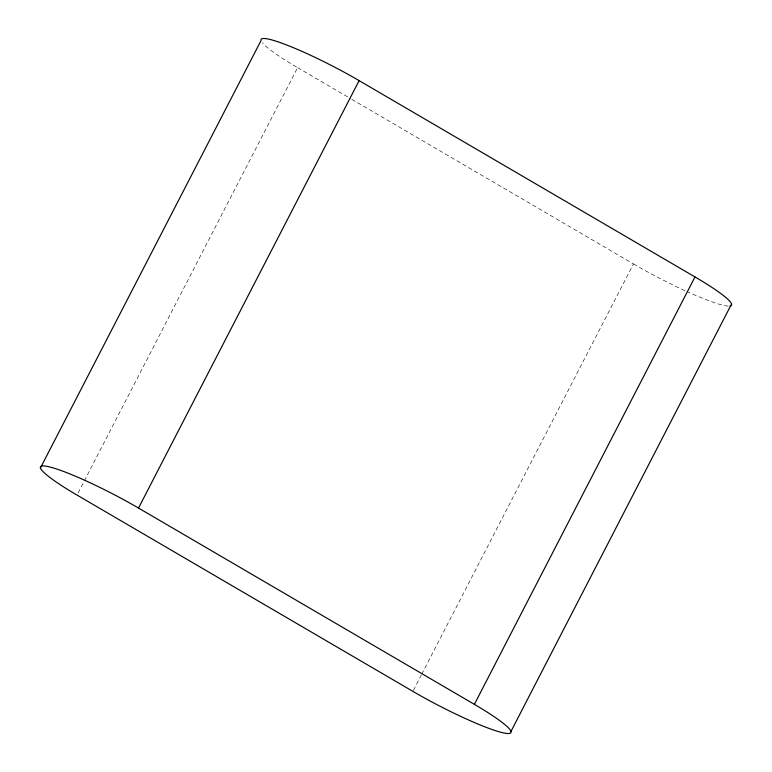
<?xml version="1.0" encoding="UTF-8"?>
<svg xmlns="http://www.w3.org/2000/svg" width="772" height="772" viewBox="0 0 772 772"><rect width="100%" height="100%" fill="white"/><g stroke="black" fill="none" stroke-linecap="round" stroke-linejoin="round"><path stroke-width="0.58" stroke-dasharray="3.86 2.9" d="M78.117 492.922L297.616 67.646A75.704 9.09 27.3 0 1 262.412 42.817M413.425 690.293L421.165 675.297M421.715 674.226L633.484 263.947L351.685 99.25M297.616 67.646L350.652 98.642M728.286 306.079A75.704 9.09 27.3 0 1 687.109 291.633M684.899 290.629A75.704 9.09 27.3 0 1 633.484 263.947"/><path stroke-width="1.16" d="M40.443 467.957L261.052 40.54A75.704 9.09 27.3 0 1 359.125 80.635L694.993 276.936A75.704 9.09 27.3 0 1 730.129 305.982M138.516 508.053A75.704 9.09 27.3 0 0 47.787 466.51A75.704 9.09 27.3 0 0 77.007 495.064L412.875 691.365A75.704 9.09 27.3 0 0 503.605 732.918A75.704 9.09 27.3 0 0 474.384 704.353L138.516 508.053L359.125 80.635M474.384 704.353L694.993 276.936M510.948 731.46L731.557 304.043"/></g></svg>
